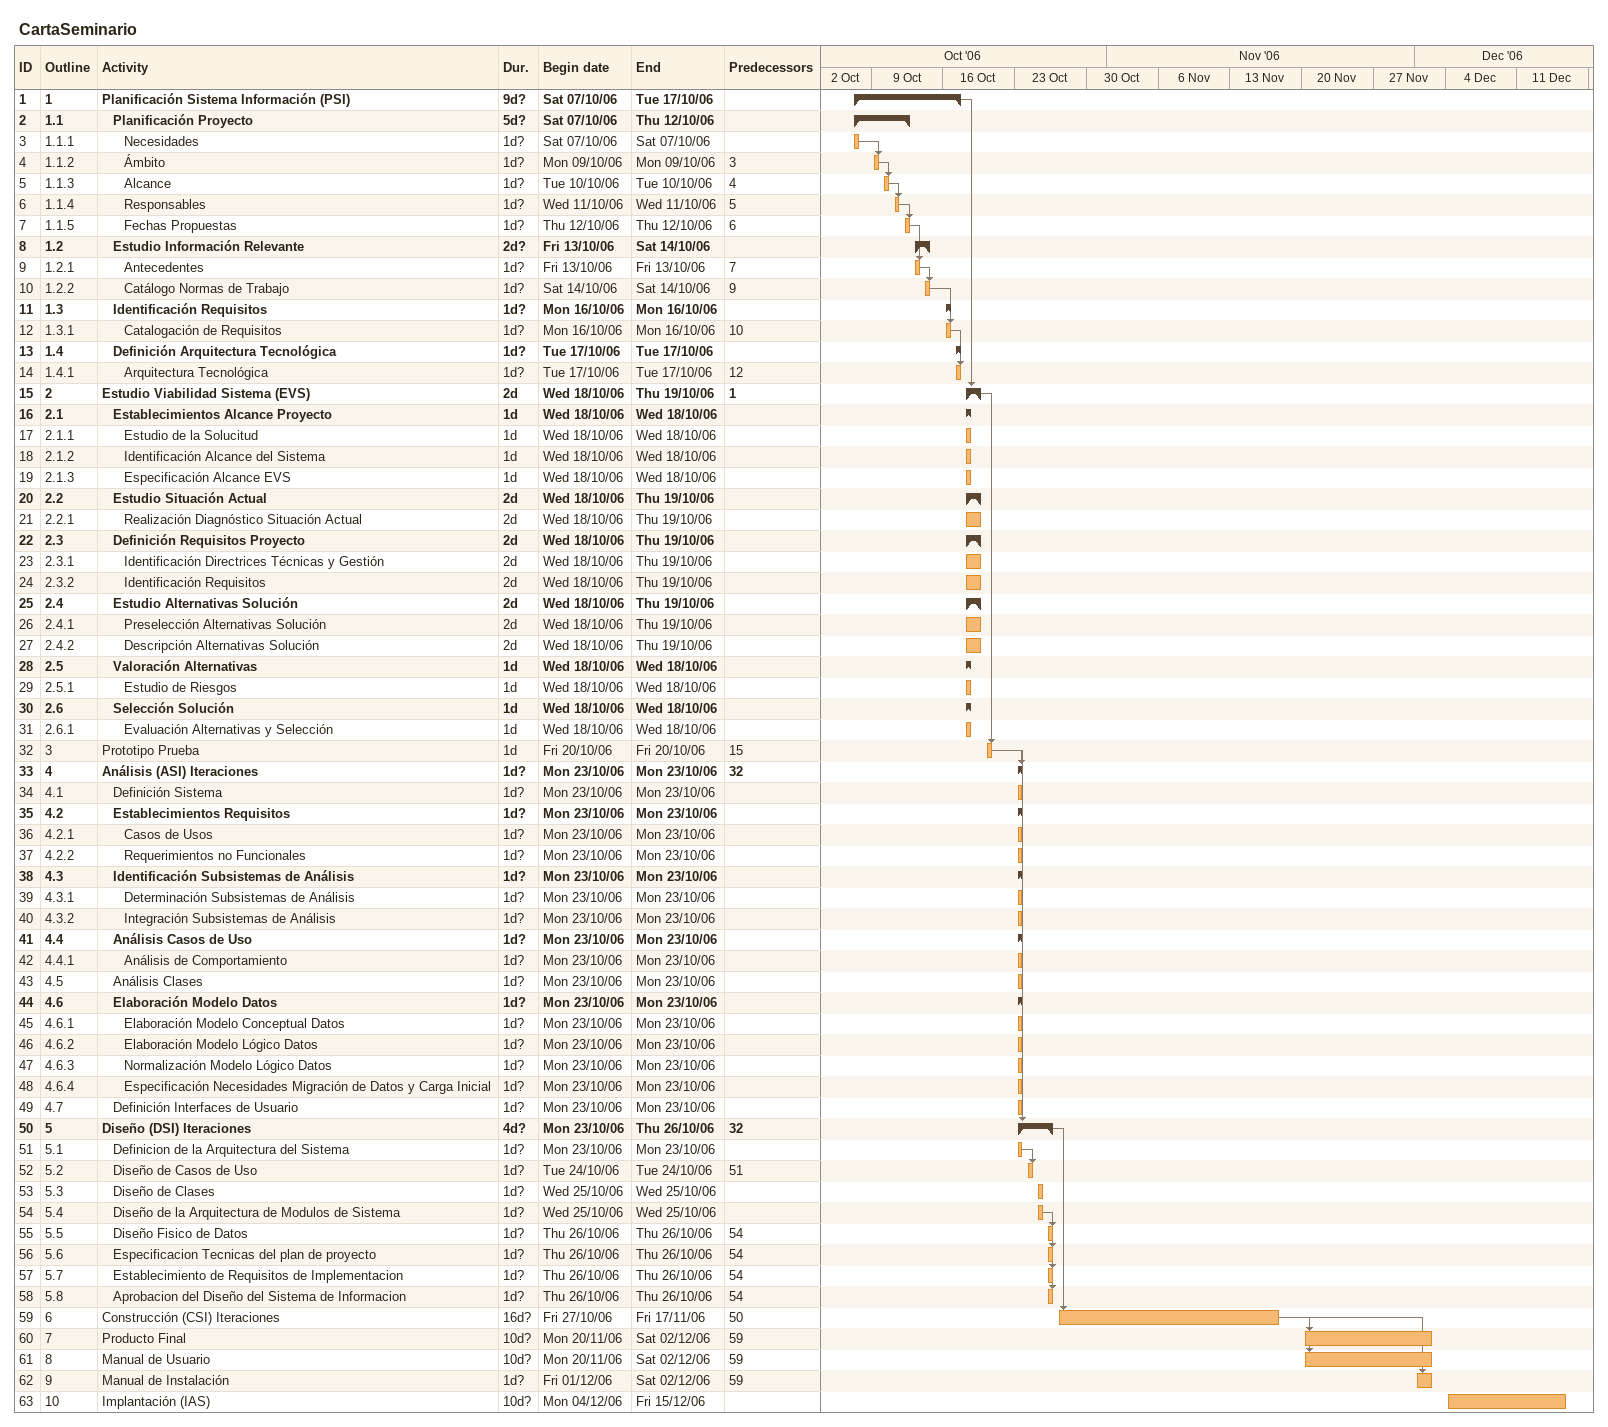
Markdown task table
CartaSeminario

| ID | WBS | Task | Duration | Start | Finish | Predecessors |
|---|---|---|---|---|---|---|
| 1 | 1 | **Planificación Sistema Información (PSI)** | 9d? | 2006-10-07 | 2006-10-17 |  |
| 2 | 1.1 | **Planificación Proyecto** | 5d? | 2006-10-07 | 2006-10-12 |  |
| 3 | 1.1.1 | Necesidades | 1d? | 2006-10-07 | 2006-10-07 |  |
| 4 | 1.1.2 | Ámbito | 1d? | 2006-10-09 | 2006-10-09 | 3 |
| 5 | 1.1.3 | Alcance | 1d? | 2006-10-10 | 2006-10-10 | 4 |
| 6 | 1.1.4 | Responsables | 1d? | 2006-10-11 | 2006-10-11 | 5 |
| 7 | 1.1.5 | Fechas Propuestas | 1d? | 2006-10-12 | 2006-10-12 | 6 |
| 8 | 1.2 | **Estudio Información Relevante** | 2d? | 2006-10-13 | 2006-10-14 |  |
| 9 | 1.2.1 | Antecedentes | 1d? | 2006-10-13 | 2006-10-13 | 7 |
| 10 | 1.2.2 | Catálogo Normas de Trabajo | 1d? | 2006-10-14 | 2006-10-14 | 9 |
| 11 | 1.3 | **Identificación Requisitos** | 1d? | 2006-10-16 | 2006-10-16 |  |
| 12 | 1.3.1 | Catalogación de Requisitos | 1d? | 2006-10-16 | 2006-10-16 | 10 |
| 13 | 1.4 | **Definición Arquitectura Tecnológica** | 1d? | 2006-10-17 | 2006-10-17 |  |
| 14 | 1.4.1 | Arquitectura Tecnológica | 1d? | 2006-10-17 | 2006-10-17 | 12 |
| 15 | 2 | **Estudio Viabilidad Sistema (EVS)** | 2d | 2006-10-18 | 2006-10-19 | 1 |
| 16 | 2.1 | **Establecimientos Alcance Proyecto** | 1d | 2006-10-18 | 2006-10-18 |  |
| 17 | 2.1.1 | Estudio de la Solucitud | 1d | 2006-10-18 | 2006-10-18 |  |
| 18 | 2.1.2 | Identificación Alcance del Sistema | 1d | 2006-10-18 | 2006-10-18 |  |
| 19 | 2.1.3 | Especificación Alcance EVS | 1d | 2006-10-18 | 2006-10-18 |  |
| 20 | 2.2 | **Estudio Situación Actual** | 2d | 2006-10-18 | 2006-10-19 |  |
| 21 | 2.2.1 | Realización Diagnóstico Situación Actual | 2d | 2006-10-18 | 2006-10-19 |  |
| 22 | 2.3 | **Definición Requisitos Proyecto** | 2d | 2006-10-18 | 2006-10-19 |  |
| 23 | 2.3.1 | Identificación Directrices Técnicas y Gestión | 2d | 2006-10-18 | 2006-10-19 |  |
| 24 | 2.3.2 | Identificación Requisitos | 2d | 2006-10-18 | 2006-10-19 |  |
| 25 | 2.4 | **Estudio Alternativas Solución** | 2d | 2006-10-18 | 2006-10-19 |  |
| 26 | 2.4.1 | Preselección Alternativas Solución | 2d | 2006-10-18 | 2006-10-19 |  |
| 27 | 2.4.2 | Descripción Alternativas Solución | 2d | 2006-10-18 | 2006-10-19 |  |
| 28 | 2.5 | **Valoración Alternativas** | 1d | 2006-10-18 | 2006-10-18 |  |
| 29 | 2.5.1 | Estudio de Riesgos | 1d | 2006-10-18 | 2006-10-18 |  |
| 30 | 2.6 | **Selección Solución** | 1d | 2006-10-18 | 2006-10-18 |  |
| 31 | 2.6.1 | Evaluación Alternativas y Selección | 1d | 2006-10-18 | 2006-10-18 |  |
| 32 | 3 | Prototipo Prueba | 1d | 2006-10-20 | 2006-10-20 | 15 |
| 33 | 4 | **Análisis (ASI) Iteraciones** | 1d? | 2006-10-23 | 2006-10-23 | 32 |
| 34 | 4.1 | Definición Sistema | 1d? | 2006-10-23 | 2006-10-23 |  |
| 35 | 4.2 | **Establecimientos Requisitos** | 1d? | 2006-10-23 | 2006-10-23 |  |
| 36 | 4.2.1 | Casos de Usos | 1d? | 2006-10-23 | 2006-10-23 |  |
| 37 | 4.2.2 | Requerimientos no Funcionales | 1d? | 2006-10-23 | 2006-10-23 |  |
| 38 | 4.3 | **Identificación Subsistemas de Análisis** | 1d? | 2006-10-23 | 2006-10-23 |  |
| 39 | 4.3.1 | Determinación Subsistemas de Análisis | 1d? | 2006-10-23 | 2006-10-23 |  |
| 40 | 4.3.2 | Integración Subsistemas de Análisis | 1d? | 2006-10-23 | 2006-10-23 |  |
| 41 | 4.4 | **Análisis Casos de Uso** | 1d? | 2006-10-23 | 2006-10-23 |  |
| 42 | 4.4.1 | Análisis de Comportamiento | 1d? | 2006-10-23 | 2006-10-23 |  |
| 43 | 4.5 | Análisis Clases | 1d? | 2006-10-23 | 2006-10-23 |  |
| 44 | 4.6 | **Elaboración Modelo Datos** | 1d? | 2006-10-23 | 2006-10-23 |  |
| 45 | 4.6.1 | Elaboración Modelo Conceptual Datos | 1d? | 2006-10-23 | 2006-10-23 |  |
| 46 | 4.6.2 | Elaboración Modelo Lógico Datos | 1d? | 2006-10-23 | 2006-10-23 |  |
| 47 | 4.6.3 | Normalización Modelo Lógico Datos | 1d? | 2006-10-23 | 2006-10-23 |  |
| 48 | 4.6.4 | Especificación Necesidades Migración de Datos y Carga Inicial | 1d? | 2006-10-23 | 2006-10-23 |  |
| 49 | 4.7 | Definición Interfaces de Usuario | 1d? | 2006-10-23 | 2006-10-23 |  |
| 50 | 5 | **Diseño (DSI) Iteraciones** | 4d? | 2006-10-23 | 2006-10-26 | 32 |
| 51 | 5.1 | Definicion de la Arquitectura del Sistema | 1d? | 2006-10-23 | 2006-10-23 |  |
| 52 | 5.2 | Diseño de Casos de Uso | 1d? | 2006-10-24 | 2006-10-24 | 51 |
| 53 | 5.3 | Diseño de Clases | 1d? | 2006-10-25 | 2006-10-25 |  |
| 54 | 5.4 | Diseño de la Arquitectura de Modulos de Sistema | 1d? | 2006-10-25 | 2006-10-25 |  |
| 55 | 5.5 | Diseño Fisico de Datos | 1d? | 2006-10-26 | 2006-10-26 | 54 |
| 56 | 5.6 | Especificacion Tecnicas del plan de proyecto | 1d? | 2006-10-26 | 2006-10-26 | 54 |
| 57 | 5.7 | Establecimiento de Requisitos de Implementacion | 1d? | 2006-10-26 | 2006-10-26 | 54 |
| 58 | 5.8 | Aprobacion del Diseño del Sistema de Informacion | 1d? | 2006-10-26 | 2006-10-26 | 54 |
| 59 | 6 | Construcción (CSI) Iteraciones | 16d? | 2006-10-27 | 2006-11-17 | 50 |
| 60 | 7 | Producto Final | 10d? | 2006-11-20 | 2006-12-02 | 59 |
| 61 | 8 | Manual de Usuario | 10d? | 2006-11-20 | 2006-12-02 | 59 |
| 62 | 9 | Manual de Instalación | 1d? | 2006-12-01 | 2006-12-02 | 59 |
| 63 | 10 | Implantación (IAS) | 10d? | 2006-12-04 | 2006-12-15 |  |
